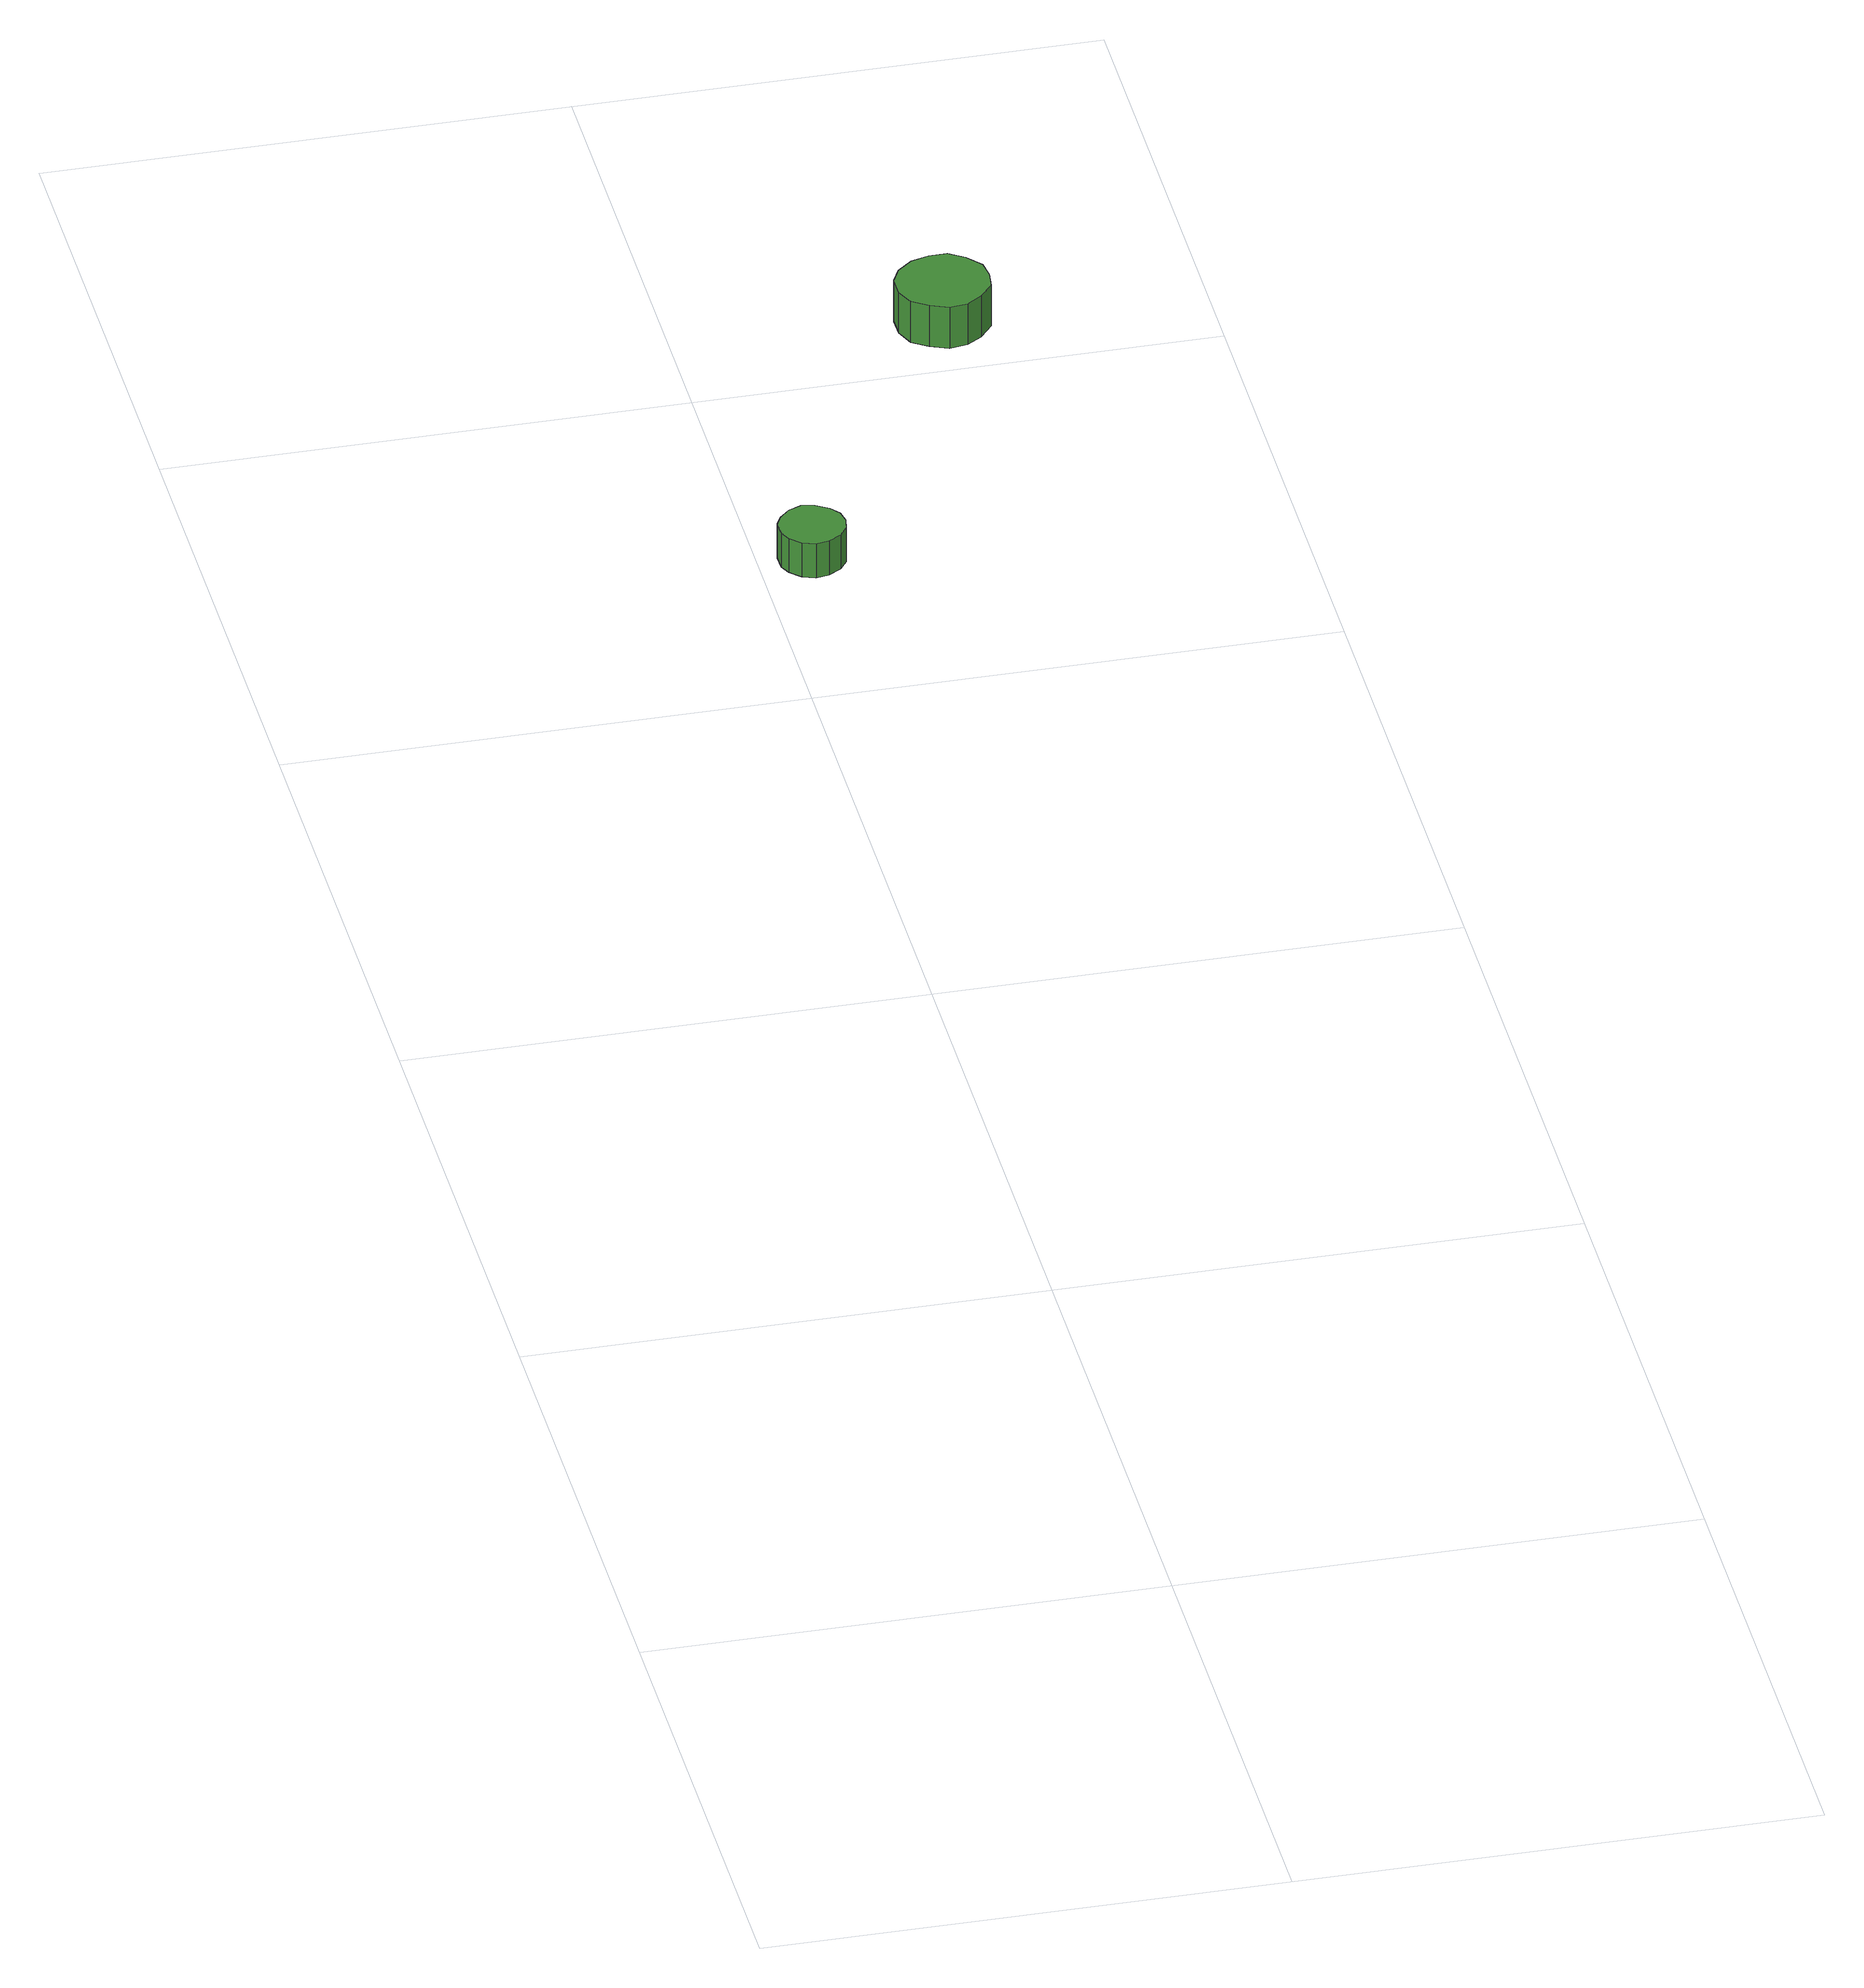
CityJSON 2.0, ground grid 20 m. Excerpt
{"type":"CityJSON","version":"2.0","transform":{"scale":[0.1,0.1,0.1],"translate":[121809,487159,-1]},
"CityObjects":{
"tree1":{"type":"SolitaryVegetationObject","attributes":{"function":"something"},"geometry":[{"type":"MultiSurface","lod":"1","boundaries":[[[0,1,2,3,4,5,6,7,8,9,10,11,12,13,14]],[[15,16,17,18,19,20,21,22,23,24,25,26,27,28,29]],[[0,29,28,1]],[[1,28,27,2]],[[2,27,26,3]],[[3,26,25,4]],[[4,25,24,5]],[[5,24,23,6]],[[6,23,22,7]],[[7,22,21,8]],[[8,21,20,9]],[[9,20,19,10]],[[10,19,18,11]],[[11,18,17,12]],[[12,17,16,13]],[[13,16,15,14]],[[14,15,29,0]]]}]},
"tree2":{"type":"SolitaryVegetationObject","attributes":{"function":"something"},"geometry":[{"type":"MultiSurface","lod":"1","boundaries":[[[30,31,32,33,34,35,36,37,38,39,40,41,42,43,44]],[[45,46,47,48,49,50,51,52,53,54,55,56,57,58,59]],[[30,59,58,31]],[[31,58,57,32]],[[32,57,56,33]],[[33,56,55,34]],[[34,55,54,35]],[[35,54,53,36]],[[36,53,52,37]],[[37,52,51,38]],[[38,51,50,39]],[[39,50,49,40]],[[40,49,48,41]],[[41,48,47,42]],[[42,47,46,43]],[[43,46,45,44]],[[44,45,59,30]]]}]},
"tree3":{"type":"SolitaryVegetationObject","attributes":{"function":"something"}},
"tree4":{"type":"SolitaryVegetationObject","attributes":{"function":"something"}},
"tree5":{"type":"SolitaryVegetationObject","attributes":{"function":"something"}},
"tree6":{"type":"SolitaryVegetationObject","attributes":{"function":"something"}},
"tree7":{"type":"SolitaryVegetationObject","attributes":{"function":"something"}}
},
"vertices":[
[33,690,21],[32,695,21],[29,699,21],[24,702,21],[19,703,21],[14,701,21],[10,697,21],[8,693,21],[8,687,21],[10,683,21],[14,679,21],[19,677,21],[24,678,21],[29,681,21],[32,685,21],[32,685,6],[29,681,6],[24,678,6],[19,677,6],[14,679,6],[10,683,6],[8,687,6],[8,693,6],[10,697,6],[14,701,6],[19,703,6],[24,702,6],[29,699,6],[32,695,6],[33,690,6],
[119,832,24],[118,839,24],[113,845,24],[107,849,24],[100,849,24],[93,847,24],[87,842,24],[84,836,24],[84,828,24],[87,821,24],[93,817,24],[100,814,24],[107,815,24],[113,819,24],[118,825,24],[118,825,6],[113,819,6],[107,815,6],[100,814,6],[93,817,6],[87,821,6],[84,828,6],[84,836,6],[87,842,6],[93,847,6],[100,849,6],[107,849,6],[113,845,6],[118,839,6],[119,832,6]
]}
